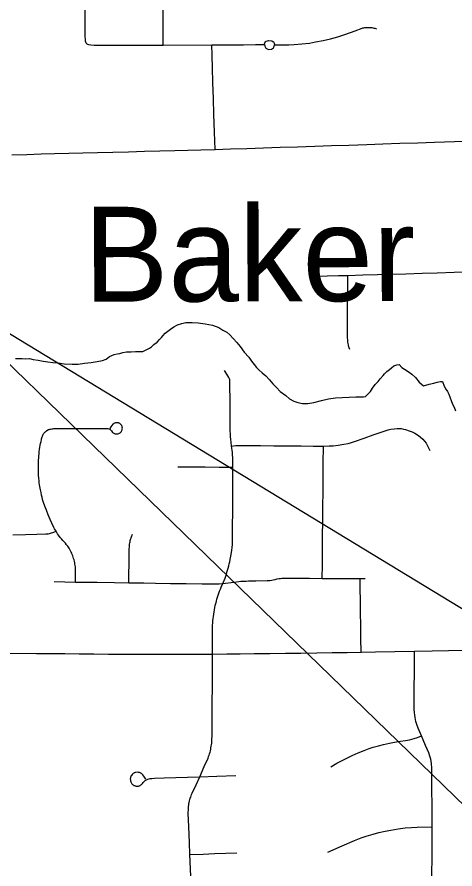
# Model space of a CAD drawing. Extents: x 0 to 34, y 0 to 22.
# Drawn here: x 5.372 to 5.809, y 16.515 to 17.365 of the extents above; entities that cross this region are included whole.
import ezdxf

# ---------------------------------------------------------------- set-up
doc = ezdxf.new("R2010")
doc.units = 0
for name, color, linetype in [('GM_X_City_Street', 7, 'Continuous'), ('GM_X_Minor_River', 7, 'Continuous'), ('GM_X_Minor_River_Text', 7, 'Continuous'), ('GM_X_State_Route', 7, 'Continuous'), ('SH_Text', 7, 'Continuous')]:
    doc.layers.add(name, color=color, linetype=linetype)

msp = doc.modelspace()

# ---------------------------------------------------------------- linework, layer by layer
at = {"layer": 'GM_X_City_Street'}
for points in [[(5.518, 17.33673), (5.51787, 17.43896), (5.51756, 17.58954), (5.51743, 17.61721), (5.51735, 17.63203), (5.51719, 17.64679), (5.51706, 17.65931), (5.51689, 17.67479), (5.51673, 17.68985), (5.51658, 17.70359), (5.51643, 17.71811), (5.5163, 17.72958), (5.5162, 17.73919)], [(5.44102, 17.33859), (5.44063, 17.33948), (5.44031, 17.34074), (5.44018, 17.34238), (5.44005, 17.3456), (5.43987, 17.62027), (5.43999, 17.62187), (5.44016, 17.62345), (5.44033, 17.62426), (5.44055, 17.62505), (5.44081, 17.62584), (5.44112, 17.62661), (5.44184, 17.62809)], [(5.62899, 17.33687), (5.64351, 17.33704), (5.64881, 17.33729), (5.65639, 17.33789), (5.66394, 17.3388), (5.67003, 17.33983), (5.67749, 17.34128), (5.68483, 17.34303), (5.69228, 17.34509), (5.69914, 17.34731), (5.70959, 17.35107), (5.71644, 17.35369), (5.7174, 17.35392), (5.71837, 17.3541), (5.71934, 17.35425), (5.72032, 17.35435), (5.72131, 17.35442), (5.72525, 17.35429), (5.72623, 17.35415), (5.7272, 17.35398), (5.72816, 17.35376), (5.72912, 17.35351), (5.73099, 17.35289)], [(5.44102, 17.33859), (5.44151, 17.33801), (5.44224, 17.33756), (5.44331, 17.3372), (5.44569, 17.33693), (5.44905, 17.33675), (5.518, 17.33673), (5.56632, 17.33687), (5.57684, 17.33695), (5.58809, 17.33704), (5.59798, 17.33712), (5.61018, 17.33722), (5.61894, 17.33728)], [(5.56975, 17.23263), (5.56911, 17.24983), (5.56853, 17.26783), (5.56804, 17.28315), (5.56752, 17.2995), (5.56706, 17.31388), (5.56666, 17.32624), (5.56632, 17.33687)], [(5.61894, 17.33728), (5.61912, 17.33814), (5.61944, 17.33905), (5.61998, 17.33982), (5.6208, 17.3405), (5.62197, 17.34104), (5.62292, 17.34131), (5.62627, 17.34099), (5.62727, 17.3404), (5.62795, 17.33991), (5.62845, 17.33927), (5.62876, 17.3385), (5.62894, 17.33769), (5.62899, 17.33687)], [(5.61894, 17.33728), (5.6193, 17.33565), (5.6199, 17.33426), (5.62048, 17.33366), (5.62112, 17.33324), (5.62232, 17.33264), (5.62341, 17.33245), (5.62605, 17.33266), (5.62709, 17.33316), (5.62791, 17.33393), (5.6283, 17.33451), (5.62881, 17.3357), (5.62899, 17.33687)], [(5.67117, 17.10604), (5.68163, 17.10633), (5.69291, 17.10666), (5.70228, 17.10692), (5.71721, 17.10735), (5.73187, 17.10777), (5.74293, 17.10809), (5.76005, 17.10858), (5.77643, 17.10906), (5.79139, 17.10948), (5.80844, 17.10997), (5.82519, 17.11046)], [(5.70414, 17.03301), (5.7035, 17.03473), (5.70325, 17.03562), (5.70305, 17.03652), (5.7029, 17.03744), (5.70265, 17.03876), (5.70243, 17.0401), (5.70225, 17.04143), (5.70212, 17.04277), (5.70202, 17.04412), (5.70181, 17.04816), (5.70189, 17.05274), (5.70197, 17.06355), (5.70205, 17.07565), (5.70214, 17.0873), (5.70221, 17.0975), (5.70228, 17.10692)], [(5.56707, 16.7289), (5.56725, 16.75769), (5.56734, 16.75992), (5.56752, 16.76214), (5.56778, 16.76437), (5.56805, 16.7666), (5.56832, 16.76882), (5.56868, 16.77105), (5.56903, 16.77328), (5.56948, 16.77542), (5.56993, 16.77755), (5.57046, 16.7796), (5.571, 16.78165), (5.57153, 16.7837), (5.57216, 16.78575), (5.57287, 16.78779), (5.57349, 16.78984), (5.57421, 16.7919), (5.57501, 16.79385), (5.57581, 16.79581), (5.57746, 16.79955), (5.57964, 16.80481), (5.58035, 16.80668), (5.58098, 16.80855), (5.5816, 16.8106), (5.58285, 16.81487), (5.58339, 16.81701), (5.58392, 16.81906), (5.58445, 16.8212), (5.5849, 16.82334), (5.58588, 16.82848), (5.58649, 16.83255), (5.5868, 16.83543), (5.58695, 16.83821), (5.58705, 16.84195), (5.58714, 16.84785), (5.58721, 16.85825), (5.58729, 16.86939), (5.58736, 16.88145), (5.58743, 16.89186), (5.58751, 16.90331), (5.58759, 16.91543), (5.58749, 16.92274), (5.58737, 16.92517), (5.58721, 16.9276), (5.587, 16.93003), (5.58675, 16.93244), (5.58623, 16.93648), (5.58573, 16.9404), (5.58544, 16.94317), (5.58519, 16.94595), (5.58499, 16.94873), (5.58483, 16.95151), (5.5847, 16.95549), (5.58462, 16.95946), (5.58468, 16.96883), (5.58475, 16.9772), (5.58455, 17.00209), (5.58437, 17.00281), (5.58416, 17.00352), (5.5839, 17.00421), (5.58361, 17.00488), (5.58153, 17.00823), (5.5792, 17.01198)], [(5.43039, 16.80084), (5.4302, 16.81601), (5.43002, 16.81741), (5.4298, 16.81879), (5.42953, 16.82017), (5.42922, 16.82154), (5.42888, 16.8229), (5.42849, 16.82426), (5.42807, 16.82559), (5.4276, 16.82692), (5.4271, 16.82823), (5.42656, 16.82953), (5.42597, 16.83081), (5.42535, 16.83208), (5.42467, 16.83332), (5.42395, 16.83454), (5.4233, 16.83555), (5.42261, 16.83653), (5.42144, 16.83806), (5.42025, 16.83956), (5.41903, 16.84104), (5.41777, 16.84249), (5.41648, 16.8439), (5.41516, 16.8453), (5.41337, 16.84771), (5.41253, 16.84895), (5.41171, 16.85021), (5.41093, 16.85149), (5.40946, 16.85411), (5.40878, 16.85544), (5.40682, 16.85967), (5.40506, 16.86343), (5.40314, 16.86789), (5.40124, 16.87256), (5.40035, 16.87491), (5.3988, 16.87928), (5.39814, 16.88133), (5.39754, 16.88339), (5.39699, 16.88547), (5.3965, 16.88755), (5.39589, 16.89026), (5.39533, 16.893), (5.3945, 16.89787), (5.3942, 16.90001), (5.39395, 16.90216), (5.39374, 16.90432), (5.39354, 16.90778), (5.39324, 16.91466), (5.39341, 16.9229), (5.39358, 16.92448), (5.39374, 16.92664), (5.39394, 16.92885), (5.39419, 16.93105), (5.39448, 16.93324), (5.3948, 16.93544), (5.39512, 16.93736), (5.3955, 16.93928), (5.39592, 16.9412), (5.39637, 16.94302), (5.39653, 16.94383), (5.39675, 16.94475), (5.39702, 16.94565), (5.39735, 16.94654), (5.39772, 16.9474), (5.39816, 16.94831), (5.39863, 16.94905), (5.39913, 16.94971), (5.39967, 16.95034), (5.40026, 16.95092), (5.40144, 16.95189), (5.4027, 16.95267), (5.40331, 16.95297), (5.40395, 16.95321), (5.4046, 16.95341), (5.40527, 16.95357), (5.40679, 16.95381), (5.40779, 16.95392), (5.40878, 16.95399), (5.41693, 16.95407), (5.42458, 16.95415), (5.46257, 16.95399), (5.46354, 16.95386), (5.46454, 16.95344), (5.46541, 16.95278), (5.46627, 16.95164), (5.46738, 16.95023), (5.4678, 16.94984), (5.4681, 16.94965), (5.46862, 16.94936), (5.46917, 16.94912), (5.46973, 16.94892), (5.4703, 16.94876), (5.47089, 16.94865), (5.47261, 16.9488), (5.47353, 16.9491), (5.47396, 16.9493), (5.47438, 16.94954), (5.47478, 16.94981), (5.47516, 16.95011), (5.4755, 16.95045), (5.47583, 16.95081), (5.47612, 16.9512), (5.47637, 16.9516), (5.47685, 16.95264), (5.47708, 16.95356), (5.47716, 16.95444), (5.47707, 16.9553), (5.47697, 16.95576), (5.47683, 16.95621), (5.47665, 16.95665), (5.47644, 16.95707), (5.47619, 16.95748), (5.47591, 16.95786), (5.4756, 16.95821), (5.47525, 16.95854), (5.47449, 16.9591), (5.47407, 16.95933), (5.47365, 16.95952), (5.4732, 16.95968), (5.47215, 16.9598), (5.47064, 16.95973), (5.47012, 16.95961), (5.46962, 16.95945), (5.46913, 16.95926), (5.46865, 16.95904), (5.46819, 16.95877), (5.46765, 16.95839), (5.46646, 16.95725), (5.46551, 16.95589), (5.46454, 16.95413)], [(5.58623, 16.93648), (5.58797, 16.93676), (5.59051, 16.93708), (5.59162, 16.9372), (5.59276, 16.93727), (5.60366, 16.93717), (5.61521, 16.93706), (5.62829, 16.93694), (5.6418, 16.93682), (5.65582, 16.93669), (5.66773, 16.93658), (5.67785, 16.93649), (5.68369, 16.93664), (5.68754, 16.93685), (5.69265, 16.93746), (5.69831, 16.93833), (5.7025, 16.93925), (5.70595, 16.94024), (5.70884, 16.94122), (5.71852, 16.9446), (5.72746, 16.94772), (5.73558, 16.95055), (5.74245, 16.95266), (5.74528, 16.95328), (5.74853, 16.95384), (5.75168, 16.95417), (5.75546, 16.95396), (5.75779, 16.95355), (5.75992, 16.95304), (5.7634, 16.95189), (5.76651, 16.95069), (5.76907, 16.94939), (5.77177, 16.94783), (5.77457, 16.94579), (5.77733, 16.9433), (5.77879, 16.94158), (5.78035, 16.93941), (5.78215, 16.93627), (5.78419, 16.93198)], [(5.67681, 16.80456), (5.67692, 16.81824), (5.67703, 16.83229), (5.67714, 16.84698), (5.67726, 16.86122), (5.67737, 16.87627), (5.67749, 16.89077), (5.6776, 16.90518), (5.67771, 16.91925), (5.67785, 16.93649)], [(5.53267, 16.91595), (5.54774, 16.9158), (5.5599, 16.91569), (5.5737, 16.91556), (5.58759, 16.91543)], [(5.3677, 16.84791), (5.38048, 16.84826), (5.39167, 16.84857), (5.40076, 16.84883), (5.40193, 16.84896), (5.40308, 16.84912), (5.40424, 16.84934), (5.40538, 16.8496), (5.40652, 16.84989), (5.40764, 16.85023), (5.40875, 16.85061), (5.41093, 16.85149)], [(5.48356, 16.8002), (5.48368, 16.80988), (5.48379, 16.81792), (5.48389, 16.82601), (5.48398, 16.83322), (5.48416, 16.83683), (5.48429, 16.83851), (5.48456, 16.83996), (5.4848, 16.84108), (5.48508, 16.8422), (5.4854, 16.8433), (5.48718, 16.84853)], [(5.40901, 16.80126), (5.41969, 16.80105), (5.43039, 16.80084), (5.44389, 16.80068), (5.45203, 16.80058), (5.46938, 16.80037), (5.48356, 16.8002), (5.49852, 16.79997), (5.51016, 16.79979), (5.52534, 16.79956), (5.54083, 16.79933), (5.55672, 16.79908), (5.56778, 16.79892), (5.57367, 16.79917), (5.57746, 16.79955), (5.58828, 16.80088), (5.59345, 16.80142), (5.59558, 16.8016), (5.59808, 16.80178), (5.60067, 16.80186), (5.60316, 16.80195), (5.60565, 16.80204), (5.61037, 16.80213), (5.62186, 16.8023), (5.6244, 16.80242), (5.6265, 16.80266), (5.62775, 16.80292), (5.6297, 16.80346), (5.63175, 16.80391), (5.6338, 16.80435), (5.63513, 16.80453), (5.63647, 16.8047), (5.6379, 16.8048), (5.63923, 16.80488), (5.65033, 16.80479), (5.6641, 16.80467), (5.67681, 16.80456), (5.71457, 16.80439), (5.7195, 16.80441)], [(5.71553, 16.73081), (5.71537, 16.74468), (5.71519, 16.75811), (5.71504, 16.76956), (5.71486, 16.78228), (5.71471, 16.794), (5.71457, 16.80439)], [(5.35374, 16.72991), (5.39156, 16.72968), (5.40559, 16.72955), (5.41984, 16.72941), (5.43409, 16.72927), (5.4485, 16.72913), (5.46337, 16.72898), (5.47862, 16.72883), (5.56707, 16.7289), (5.5816, 16.72909), (5.59491, 16.72926), (5.60881, 16.72944), (5.62434, 16.72964), (5.64004, 16.72984), (5.6555, 16.73004), (5.67128, 16.73024), (5.68648, 16.73044), (5.70177, 16.73063), (5.71553, 16.73081), (5.72989, 16.73113), (5.7492, 16.73155), (5.7687, 16.73199), (5.78636, 16.73234), (5.8028, 16.73266), (5.81825, 16.73296)], [(5.78628, 16.47881), (5.78633, 16.55646), (5.78617, 16.61504), (5.78575, 16.61986), (5.78512, 16.62419), (5.78428, 16.62726), (5.78316, 16.63034), (5.77992, 16.63787), (5.77583, 16.64738), (5.77237, 16.65497), (5.77108, 16.65856), (5.77018, 16.66166), (5.76937, 16.66556), (5.76905, 16.66785), (5.76877, 16.67078), (5.76861, 16.67367), (5.7687, 16.73199)], [(5.54576, 16.49942), (5.54518, 16.51457), (5.54463, 16.529), (5.54415, 16.54079), (5.5435, 16.55656), (5.54295, 16.57012), (5.54302, 16.57424), (5.5431, 16.57565), (5.54326, 16.57697), (5.54341, 16.57837), (5.54365, 16.5797), (5.54389, 16.58102), (5.5442, 16.58243), (5.54451, 16.58375), (5.5449, 16.58507), (5.54536, 16.58632), (5.54583, 16.58764), (5.5463, 16.58889), (5.54685, 16.59022), (5.55076, 16.59861), (5.55449, 16.60657), (5.55897, 16.61666), (5.56275, 16.62519), (5.5633, 16.62667), (5.56376, 16.62808), (5.56423, 16.62956), (5.5647, 16.63104), (5.56501, 16.63251), (5.5654, 16.63399), (5.56563, 16.63548), (5.56594, 16.63703), (5.56618, 16.63852), (5.56634, 16.64007), (5.56649, 16.64156), (5.56657, 16.64311), (5.56671, 16.64797), (5.56707, 16.7289)], [(5.68544, 16.61649), (5.6913, 16.61996), (5.69647, 16.62278), (5.7065, 16.62784), (5.71258, 16.63048), (5.71874, 16.63291), (5.72358, 16.6346), (5.72771, 16.63592), (5.73304, 16.63753), (5.73804, 16.63883), (5.74398, 16.64018), (5.74872, 16.64119), (5.7548, 16.64212), (5.75974, 16.64279), (5.76376, 16.64342), (5.76626, 16.64395), (5.76862, 16.64459), (5.77171, 16.64564), (5.77583, 16.64738)], [(5.50068, 16.60408), (5.49867, 16.60713), (5.49743, 16.60862), (5.49704, 16.60901), (5.49663, 16.60936), (5.49619, 16.60969), (5.49574, 16.60999), (5.49525, 16.61025), (5.49475, 16.61047), (5.49424, 16.61066), (5.49372, 16.61082), (5.49318, 16.61093), (5.49227, 16.61104), (5.49047, 16.61091), (5.48993, 16.61078), (5.48941, 16.61063), (5.4889, 16.61043), (5.48845, 16.61017), (5.48801, 16.60987), (5.48721, 16.60919), (5.48685, 16.6088), (5.48622, 16.60796), (5.48594, 16.60752), (5.4857, 16.60705), (5.4855, 16.60657), (5.48533, 16.60607), (5.48517, 16.6053), (5.48506, 16.60434), (5.48515, 16.60296), (5.48525, 16.60244), (5.48558, 16.60145), (5.48579, 16.60097), (5.48633, 16.60007), (5.48665, 16.59965), (5.487, 16.59926), (5.48738, 16.59889), (5.48778, 16.59856), (5.48821, 16.59826), (5.48866, 16.59798), (5.48912, 16.59775), (5.49011, 16.59738), (5.49062, 16.59726), (5.49114, 16.59717), (5.49326, 16.59731), (5.49378, 16.59746), (5.49429, 16.59763), (5.49478, 16.59785), (5.49526, 16.5981), (5.49572, 16.59839), (5.49615, 16.59871), (5.49656, 16.59906), (5.49695, 16.59944), (5.4973, 16.59985), (5.49803, 16.60084), (5.49849, 16.60138), (5.49897, 16.60189), (5.49949, 16.60237), (5.50003, 16.60281), (5.5006, 16.60322), (5.5012, 16.6036), (5.50181, 16.60393), (5.50245, 16.60422), (5.50378, 16.60458), (5.50497, 16.60478), (5.50652, 16.60489), (5.50914, 16.60501), (5.51871, 16.60534), (5.5304, 16.60574), (5.54229, 16.60615), (5.55449, 16.60657), (5.5716, 16.60724), (5.59048, 16.60796)], [(5.68245, 16.53136), (5.69672, 16.5376), (5.70896, 16.54289), (5.7156, 16.54547), (5.72065, 16.54716), (5.72752, 16.54926), (5.7333, 16.55081), (5.73964, 16.5523), (5.74513, 16.55339), (5.75257, 16.55461), (5.75968, 16.55548), (5.76598, 16.55603), (5.77153, 16.5563), (5.78633, 16.55646)], [(5.54463, 16.529), (5.55772, 16.52946), (5.5693, 16.52987), (5.58045, 16.53027), (5.59144, 16.53065)]]:
    msp.add_lwpolyline(points, dxfattribs=at)
at = {"layer": 'GM_X_Minor_River'}
for points in [[(5.37032, 17.02401), (5.37412, 17.02406), (5.37715, 17.0241), (5.38057, 17.02376), (5.38436, 17.0238), (5.38817, 17.02309), (5.39311, 17.02239), (5.39806, 17.02131), (5.40262, 17.02061), (5.40756, 17.01991), (5.41288, 17.01959), (5.41896, 17.01853), (5.42693, 17.01825), (5.433, 17.01832), (5.43944, 17.01916), (5.44589, 17.02), (5.45194, 17.02083), (5.45724, 17.02204), (5.46102, 17.02322), (5.4644, 17.02593), (5.46892, 17.02788), (5.47195, 17.02868), (5.4746, 17.02909), (5.47763, 17.02989), (5.48141, 17.03069), (5.48596, 17.03075), (5.49014, 17.0308), (5.49772, 17.0309), (5.50149, 17.03284), (5.50413, 17.03439), (5.50639, 17.03556), (5.50864, 17.03787), (5.51202, 17.04019), (5.51426, 17.04287), (5.51614, 17.0448), (5.51763, 17.04672), (5.51987, 17.0494), (5.5225, 17.05134), (5.52513, 17.05327), (5.52852, 17.05559), (5.53228, 17.05754), (5.53644, 17.05873), (5.5406, 17.05992), (5.54667, 17.05999), (5.55274, 17.05969), (5.55997, 17.05864), (5.5672, 17.0572), (5.5733, 17.055), (5.5775, 17.05239), (5.58133, 17.05016), (5.5844, 17.04754), (5.58786, 17.04378), (5.59133, 17.04002), (5.5948, 17.03589), (5.59867, 17.03023), (5.60328, 17.02535), (5.60599, 17.02121), (5.60869, 17.01782), (5.61101, 17.01481), (5.6137, 17.01218), (5.61677, 17.00956), (5.62023, 17.00656), (5.62407, 17.00281), (5.62754, 16.99867), (5.631, 16.99491), (5.63485, 16.99116), (5.64021, 16.98705), (5.64405, 16.98368), (5.64825, 16.98145), (5.65245, 16.97998), (5.65701, 16.9789), (5.66233, 16.97896), (5.66838, 16.98018), (5.67594, 16.98217), (5.68313, 16.98378), (5.68995, 16.98462), (5.71043, 16.98563), (5.7146, 16.98568), (5.71802, 16.98572), (5.71991, 16.98613), (5.72215, 16.98843), (5.72478, 16.99113), (5.72701, 16.99419), (5.72962, 16.99802), (5.73261, 17.0011), (5.73448, 17.00378), (5.73747, 17.00686), (5.73896, 17.00878), (5.74121, 17.01108), (5.74384, 17.01302), (5.74572, 17.01456), (5.74835, 17.01649)], [(5.74835, 17.01649), (5.75137, 17.01767), (5.75364, 17.01808), (5.75633, 17.01507), (5.75902, 17.0132), (5.76246, 17.01097), (5.76629, 17.00835), (5.76975, 17.00498), (5.7736, 17.00046), (5.77782, 16.99672), (5.78349, 16.9983), (5.78803, 16.9995), (5.79144, 17.0003), (5.79484, 17.0011), (5.79674, 17.00113), (5.79832, 16.99621), (5.80026, 16.99319), (5.8018, 16.99093), (5.80298, 16.98829), (5.8069, 16.97845), (5.80846, 16.97543), (5.80965, 16.97165)]]:
    msp.add_lwpolyline(points, dxfattribs=at)
at = {"layer": 'GM_X_State_Route'}
msp.add_lwpolyline([(5.36664, 17.22731), (5.38169, 17.2277), (5.39591, 17.22807), (5.40923, 17.22842), (5.42361, 17.2288), (5.43759, 17.22917), (5.45238, 17.22955), (5.46759, 17.22996), (5.48321, 17.23036), (5.49932, 17.23078), (5.51453, 17.23119), (5.52965, 17.23158), (5.54256, 17.23192), (5.55563, 17.23226), (5.56975, 17.23263), (5.58506, 17.23313), (5.60133, 17.23366), (5.61801, 17.23421), (5.63479, 17.23476), (5.65213, 17.23533), (5.66948, 17.2359), (5.68583, 17.23644), (5.70317, 17.23701), (5.72117, 17.2376), (5.73722, 17.23813), (5.75431, 17.23869), (5.77215, 17.23927), (5.78875, 17.23982), (5.8089, 17.24047), (5.82443, 17.24098)], dxfattribs=at)
at = {"layer": 'SH_Text'}
msp.add_lwpolyline([(6.63127, 15.78936), (5.27926, 17.1003), (6.63127, 16.27936)], close=True, dxfattribs=at)

# ---------------------------------------------------------------- texts
at = {"layer": 'GM_X_Minor_River_Text'}
msp.add_text('Baker', height=0.094748, rotation=0.15698, dxfattribs=at).set_placement((5.43868, 17.08055))

doc.saveas('drawing.dxf')
